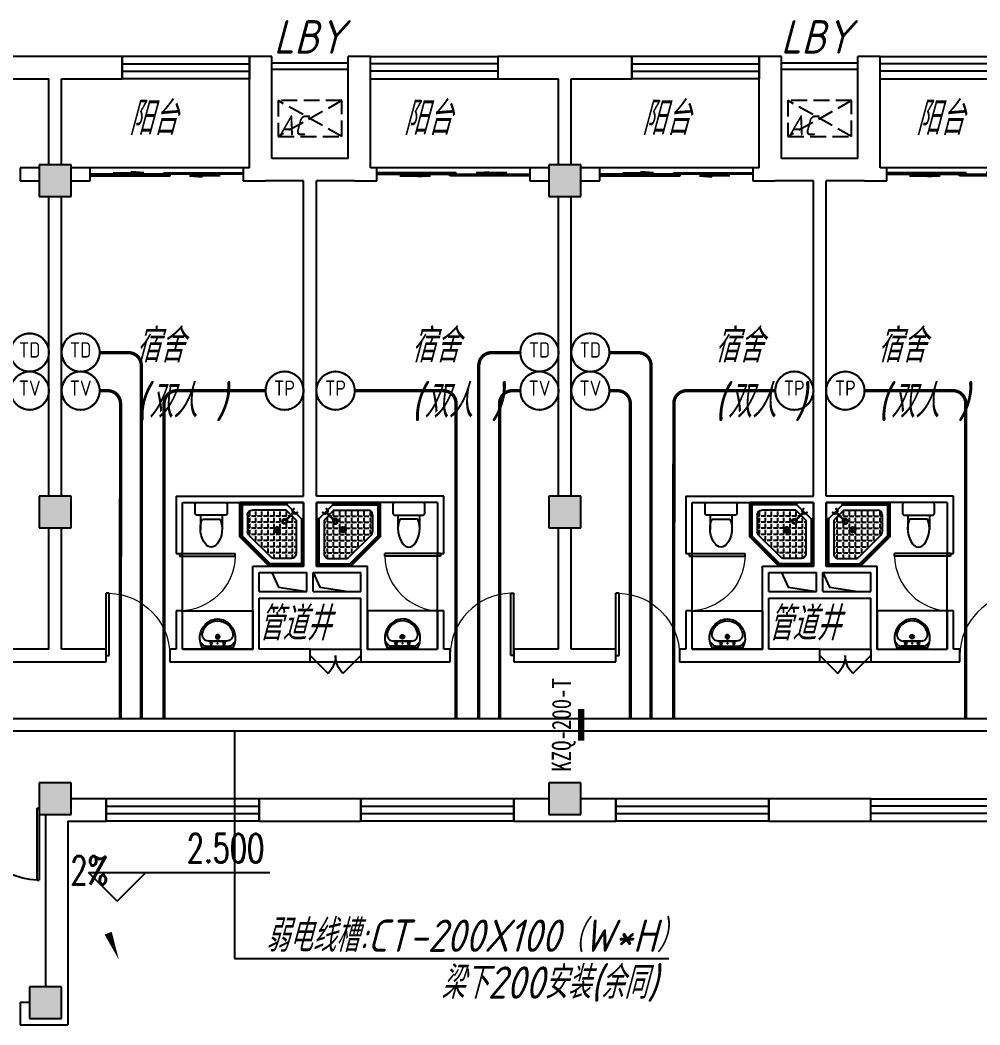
# Model space of a CAD drawing. Extents: x 0 to 2972856, y -1269770 to 0.
# Drawn here: x 2690606 to 2705669, y -1027756 to -1011985 of the extents above; entities that cross this region are included whole.
import ezdxf
from ezdxf.enums import TextEntityAlignment as Align

# ---------------------------------------------------------------- set-up
doc = ezdxf.new("R2010")
doc.units = 0
doc.header["$LTSCALE"] = 1000
doc.header["$PDSIZE"] = 50
doc.linetypes.add('DASH', pattern=[0.35, 0.25, -0.1])
for name, color, linetype in [('1-建筑底图', 8, 'Continuous'), ('CABLETRAY_DIM', 3, 'Continuous'), ('CABLETRAY_PDS', 4, 'Continuous'), ('EQUIP-通讯', 3, 'Continuous'), ('PUB_TEXT', 7, 'Continuous'), ('WIRE-综合布线', 4, 'Continuous'), ('抗震支吊架', 2, 'Continuous'), ('洁具', 251, 'Continuous'), ('空调外机', 251, 'Continuous')]:
    doc.layers.add(name, color=color, linetype=linetype)
doc.styles.add('_TCH_DIM', font='SIMPLEX', dxfattribs={"bigfont": 'GBCBIG'})
doc.styles.add('_TEL_ATTDEF', font='GBENOR', dxfattribs={"width": 0.8, "height": 3, "bigfont": 'GBCBIG'})
doc.styles.add('_TEL_DIM', font='SIMPLEX', dxfattribs={"width": 0.8, "height": 3.5, "bigfont": 'HZTXT'})
doc.styles.add('kzcad', font='', dxfattribs={"width": 0.8})
doc.styles.get("Standard").update_dxf_attribs({"font": 'gbeitc.shx', "bigfont": 'gbcbig.shx'})
doc.styles.get('kzcad').set_extended_font_data('SimSun')
doc.linetypes.add('JIEDI', pattern='A,1.25,-0.25,0.25,-0.25,0.625,["/",Standard,S=0.6,R=0,X=0,Y=-0.3],0.625,-0.25,0.25,-0.25', length=4)

# ---------------------------------------------------------------- blocks, each defined once
blk = doc.blocks.new('$equip$00003204')
at = {"const_width": 0.05}
blk.add_lwpolyline([(0, 0.5, -1), (0, -0.5, -1), (0, 0.5, 0.021884)], format="xyb", dxfattribs=at)
blk.add_circle((0, 0), 0.5)
for p in [(0, 0.5), (-0.5, 0), (0.5, 0), (0, -0.5)]:
    blk.add_point(p)
at = {"color": 7, "style": '_TEL_ATTDEF'}
blk.add_attdef('$TEXT$', text='', height=0.4, dxfattribs=at).set_placement((0, 0), align=Align.MIDDLE_CENTER)
at = {"color": 7, "style": '_TEL_DIM', "flags": 1}
for tag in ['A', 'REMARK']:
    blk.add_attdef(tag, text='', height=0.00002, dxfattribs=at).set_placement((0, 0), align=Align.MIDDLE_CENTER)
blk = doc.blocks.new('$equip$00003209')
at = {"const_width": 0.05}
blk.add_lwpolyline([(0, 0.5, -1), (0, -0.5, -1), (0, 0.5, 0.021884)], format="xyb", dxfattribs=at)
blk.add_circle((0, 0), 0.5)
for p in [(0, 0.5), (-0.5, 0), (0.5, 0), (0, -0.5)]:
    blk.add_point(p)
at = {"color": 7, "style": '_TEL_ATTDEF'}
blk.add_attdef('$TEXT$', text='', height=0.4, dxfattribs=at).set_placement((0, 0), align=Align.MIDDLE_CENTER)
at = {"color": 7, "style": '_TEL_DIM', "flags": 1}
for tag in ['A', 'REMARK']:
    blk.add_attdef(tag, text='', height=0.00002, dxfattribs=at).set_placement((0, 0), align=Align.MIDDLE_CENTER)
blk = doc.blocks.new('$equip$00003208')
at = {"const_width": 0.05}
blk.add_lwpolyline([(0, 0.5, -1), (0, -0.5, -1), (0, 0.5, 0.021884)], format="xyb", dxfattribs=at)
blk.add_circle((0, 0), 0.5)
for p in [(0, 0.5), (-0.5, 0), (0.5, 0), (0, -0.5)]:
    blk.add_point(p)
at = {"color": 7, "style": '_TEL_ATTDEF'}
blk.add_attdef('$TEXT$', text='', height=0.4, dxfattribs=at).set_placement((0, 0), align=Align.MIDDLE_CENTER)
at = {"color": 7, "style": '_TEL_DIM', "flags": 1}
for tag in ['A', 'REMARK']:
    blk.add_attdef(tag, text='', height=0.00002, dxfattribs=at).set_placement((0, 0), align=Align.MIDDLE_CENTER)
blk = doc.blocks.new('1F平面-CAD导入_dwg_Drawing4_t3_dwg_$plan$00001613-474159-1F-927810-1F')
at = {"layer": '洁具'}
for p, q in [((-200, 170), (-430, 170)), ((-30, 250), (-170, 250)), ((-260, -140), (-260, 140)), ((-200, -170), (-200, -220)), ((-170, -250), (-30, -250))]:
    blk.add_line(p, q, dxfattribs=at)
for points in [[(-200, 220), (-200, 170), (-200, -170), (-430, -170)], [(0, -220), (0, 220)]]:
    blk.add_lwpolyline(points, dxfattribs=at)
for centre, radius, start, end in [((-413, -227), 398, 67.4505, 126.6381), ((-170, 220), 30, 90, 180), ((-30, 220), 30, 0, 90), ((-590, 0), 110, 123.4509, 236.5491), ((-413, 227), 398, 233.3619, 292.5495), ((-170, -220), 30, 180, 270), ((-30, -220), 30, 270, 0)]:
    blk.add_arc(centre, radius, start, end, dxfattribs=at)
blk = doc.blocks.new('$lvtry$00000169')
at = {"color": 0}
for p, q in [((259, -36), (259, 0)), ((259, -36), (36, -259)), ((276, -120), (120, -276)), ((144, -151), (291, -298)), ((151, -144), (298, -291)), ((259, -24), (976, -24)), ((259, -36), (964, -36)), ((270, -213), (270, -143)), ((276, -120), (808, -120)), ((366, -213), (366, -143)), ((462, -213), (462, -143)), ((558, -213), (558, -143)), ((655, -213), (655, -143)), ((751, -213), (751, -143)), ((847, -213), (847, -143)), ((964, -36), (976, -24)), ((964, -36), (964, -525)), ((976, -24), (976, -530)), ((36, -259), (0, -259)), ((24, -259), (24, -976)), ((36, -259), (36, -964)), ((120, -276), (120, -808)), ((120, -309), (147, -309)), ((173, -309), (173, -239)), ((173, -309), (243, -309)), ((183, -213), (205, -213)), ((220, -213), (243, -213)), ((270, -213), (340, -213)), ((270, -263), (270, -239)), ((334, -309), (340, -309)), ((366, -213), (436, -213)), ((366, -309), (366, -239)), ((366, -309), (436, -309)), ((462, -213), (532, -213)), ((462, -309), (462, -239)), ((462, -309), (532, -309)), ((558, -213), (628, -213)), ((558, -309), (558, -239)), ((558, -309), (628, -309)), ((655, -213), (725, -213)), ((655, -309), (655, -239)), ((655, -309), (725, -309)), ((751, -213), (821, -213)), ((751, -309), (751, -239)), ((751, -309), (821, -309)), ((847, -213), (880, -213)), ((847, -309), (847, -239)), ((847, -309), (880, -309)), ((880, -192), (880, -460)), ((120, -405), (147, -405)), ((173, -405), (173, -335)), ((173, -405), (243, -405)), ((173, -501), (173, -431)), ((270, -405), (270, -335)), ((270, -405), (340, -405)), ((270, -501), (270, -431)), ((366, -405), (366, -335)), ((366, -405), (379, -405)), ((366, -501), (366, -431)), ((462, -405), (462, -335)), ((462, -405), (532, -405)), ((462, -501), (462, -431)), ((558, -405), (558, -335)), ((558, -405), (628, -405)), ((558, -501), (558, -431)), ((655, -405), (655, -335)), ((655, -405), (725, -405)), ((655, -501), (655, -431)), ((751, -405), (751, -335)), ((751, -405), (821, -405)), ((751, -501), (751, -431)), ((847, -405), (847, -335)), ((847, -405), (880, -405)), ((847, -501), (847, -431)), ((120, -501), (147, -501)), ((120, -598), (147, -598)), ((173, -501), (243, -501)), ((173, -598), (173, -528)), ((173, -598), (243, -598)), ((173, -694), (173, -624)), ((270, -501), (340, -501)), ((270, -598), (270, -528)), ((270, -598), (340, -598)), ((270, -694), (270, -624)), ((366, -501), (436, -501)), ((366, -598), (366, -528)), ((366, -598), (436, -598)), ((366, -694), (366, -624)), ((462, -501), (532, -501)), ((462, -598), (462, -528)), ((462, -598), (532, -598)), ((462, -694), (462, -624)), ((859, -511), (511, -859)), ((964, -525), (525, -964)), ((976, -530), (530, -976)), ((558, -501), (628, -501)), ((558, -598), (558, -528)), ((558, -598), (628, -598)), ((558, -694), (558, -624)), ((655, -501), (725, -501)), ((655, -598), (655, -528)), ((655, -598), (725, -598)), ((655, -694), (655, -624)), ((751, -501), (821, -501)), ((751, -598), (751, -528)), ((751, -598), (773, -598)), ((847, -501), (867, -501)), ((964, -525), (976, -530)), ((120, -694), (147, -694)), ((173, -694), (243, -694)), ((173, -790), (173, -720)), ((270, -694), (340, -694)), ((270, -790), (270, -720)), ((366, -694), (436, -694)), ((366, -790), (366, -720)), ((462, -694), (532, -694)), ((462, -790), (462, -720)), ((558, -694), (628, -694)), ((558, -790), (558, -720)), ((655, -694), (676, -694)), ((120, -790), (147, -790)), ((173, -790), (243, -790)), ((173, -878), (173, -816)), ((192, -880), (460, -880)), ((270, -790), (340, -790)), ((270, -880), (270, -816)), ((366, -790), (436, -790)), ((366, -880), (366, -816)), ((462, -790), (532, -790)), ((462, -880), (462, -816)), ((558, -790), (580, -790)), ((36, -964), (24, -976)), ((24, -976), (530, -976)), ((36, -964), (525, -964)), ((525, -964), (530, -976))]:
    blk.add_line(p, q, dxfattribs=at)
blk.add_lwpolyline([(0, 0), (0, -1000), (540, -1000), (1000, -540), (1000, 0)], close=True)
for points in [[(0, 0), (0, -1000)], [(0, 0), (1000, 0)], [(1000, 0), (1000, -540)], [(190, -136), (178, -148), (162, -132), (174, -121)], [(136, -190), (148, -178), (132, -162), (121, -174)], [(1000, -540), (540, -1000)], [(0, -1000), (540, -1000)]]:
    blk.add_lwpolyline(points, close=True, dxfattribs=at)
for radius in [43.8, 31.1]:
    blk.add_circle((416, -428), radius, dxfattribs=at)
for centre, radius, start, end in [((808, -192), 72, 0, 90), ((296, -296), 40.6, 142.583, 128.4197), ((296, -296), 28.6, 145.828, 125.6599), ((808, -460), 72, 315, 0), ((192, -808), 72, 180, 270), ((460, -808), 72, 270, 315)]:
    blk.add_arc(centre, radius, start, end, dxfattribs=at)
for p in [(103, -156, 0), (156, -102, 0), (416, -428, 0)]:
    blk.add_point(p, dxfattribs=at)
blk = doc.blocks.new('$lvtry$00000178')
at = {"color": 0}
for p, q in [((-238, 0), (238, 0)), ((-214, -36), (-272, -91)), ((-180, -23), (180, -23)), ((-142, -105), (140, -105)), ((140, -105), (-142, -105)), ((216, -37), (268, -91))]:
    blk.add_line(p, q, dxfattribs=at)
blk.add_lwpolyline([(-104, -430, 0.224698), (110, -425, 0.348046), (269, -79), (239, 0), (-241, 0), (-271, -79, 0.356844)], format="xyb", close=True, dxfattribs=at)
for centre, radius in [((-100, -65), 16.3), ((1, -172), 31.6), ((100, -65), 16.3)]:
    blk.add_circle(centre, radius, dxfattribs=at)
at = {"color": 0, "lineweight": 13}
blk.add_circle((1, -172), 23, dxfattribs=at)
at = {"color": 0}
for centre, radius, start, end in [((-142, -205), 100, 90, 190.5602), ((-180, -73), 50, 90, 133.181), ((140, -205), 100, 349.4398, 90), ((180, -73), 50, 44.5607, 90), ((-1, -179), 243, 190.5602, 349.4398)]:
    blk.add_arc(centre, radius, start, end, dxfattribs=at)
for p in [(0, -65), (1, -172)]:
    blk.add_point(p, dxfattribs=at)
blk = doc.blocks.new('A$C70365C93')
at = {"layer": '洁具'}
blk.add_lwpolyline([(-1900, 2300), (-1900, 1700), (-800, 1700), (-800, 2300)], close=True, dxfattribs=at)
blk.add_blockref('$lvtry$00000178', (-1350, 2280), dxfattribs=at)
at = {"layer": '洁具', "rotation": 180}
blk.add_blockref('$lvtry$00000169', (0, 0), dxfattribs=at)
at = {"layer": '洁具', "extrusion": (0, 0, -1), "xscale": -1, "zscale": -1, "rotation": 90}
blk.add_blockref('1F平面-CAD导入_dwg_Drawing4_t3_dwg_$plan$00001613-474159-1F-927810-1F', (1450, 0), dxfattribs=at)
blk = doc.blocks.new('A$Cf5a72a1b')
at = {"layer": '空调外机', "linetype": 'DASH'}
for p, q in [((1000, 563), (0, 0)), ((1000, 0), (0, 563))]:
    blk.add_line(p, q, dxfattribs=at)
blk.add_lwpolyline([(1000, 563), (0, 563), (0, 0), (1000, 0)], close=True, dxfattribs=at)
at = {"layer": 'PUB_TEXT'}
blk.add_text('AC', height=315, dxfattribs=at).set_placement((5, 18))
blk = doc.blocks.new('$WINLIB2D$00000001')
at = {"color": 0}
for points in [[(-0.5, 0.5), (-0.5, -0.5)], [(-0.5, 0.5), (0.5, 0.5)], [(0.5, -0.5), (0.5, 0.5)], [(0.5, 0.1667), (-0.5, 0.1667)], [(0.5, -0.1667), (-0.5, -0.1667)], [(-0.5, -0.5), (0.5, -0.5)]]:
    blk.add_lwpolyline(points, dxfattribs=at)
blk = doc.blocks.new('$DorLib2D$00000131')
at = {"color": 0, "linetype": 'Continuous'}
for p, q in [((0.15, 0.125), (0.2319, 0.1973)), ((0.2319, 0.1973), (0.2319, 0.125)), ((-0.5, 0.125), (-0.5, 0)), ((0.0192, 0.125), (-0.5, 0.125)), ((0.0192, 0), (0.0192, 0.125)), ((0.35, 0.125), (0.15, 0.125)), ((-0.5, 0), (0.0192, 0)), ((-0.024, 0), (0.5, 0)), ((-0.024, -0.125), (-0.024, 0)), ((0.5, 0), (0.5, -0.125)), ((-0.35, -0.125), (-0.15, -0.125)), ((-0.2319, -0.1973), (-0.2319, -0.125)), ((-0.15, -0.125), (-0.2319, -0.1973)), ((0.5, -0.125), (-0.024, -0.125))]:
    blk.add_line(p, q, dxfattribs=at)
blk = doc.blocks.new('$DorLib2D$00000116')
at = {"color": 0}
for p, q in [((-0.5, 0), (-0.146, 0.354)), ((0.5, 0), (0.146, 0.354))]:
    blk.add_line(p, q, dxfattribs=at)
for centre, start, end in [((-0.5, 0), 0, 45), ((0.5, 0), 135, 180)]:
    blk.add_arc(centre, 0.5, start, end, dxfattribs=at)
blk = doc.blocks.new('$DorLib2D$00000001')
for p, q in [((0.45, 0.975), (0.5, 0.975)), ((0.45, 0), (0.45, 0.975)), ((0.5, 0), (0.5, 0.975)), ((0.5, 0), (0.45, 0))]:
    blk.add_line(p, q)
at = {"lineweight": 13}
blk.add_arc((0.475, 0), 0.975, 91.4693, 180, dxfattribs=at)
blk = doc.blocks.new('$DorLib2D$00000225')
at = {"color": 0}
for p, q in [((0.475, -0.001), (0.475, 0.752)), ((0.475, 0.752), (0.5, 0.752)), ((0.5, -0.001), (0.5, 0.752)), ((-0.5, 0), (-0.5, 0.252)), ((-0.475, 0.252), (-0.5, 0.252)), ((-0.475, 0), (-0.475, 0.252)), ((-0.475, 0), (-0.5, 0)), ((0.475, -0.001), (0.5, -0.001))]:
    blk.add_line(p, q, dxfattribs=at)
for centre, radius, start, end in [((0.505, -0.002), 0.755, 92.2493, 179.7238), ((-0.501, 0.003), 0.251, 359.7899, 84.0974)]:
    blk.add_arc(centre, radius, start, end, dxfattribs=at)
blk = doc.blocks.new('1-二层建筑底图')
at = {"layer": '1-建筑底图'}
for points in [[(15450, 75700), (15450, 75200), (15950, 75200), (15950, 75700)], [(23450, 75700), (23450, 75200), (23950, 75200), (23950, 75700)], [(15450, 70500), (15450, 70000), (15950, 70000), (15950, 70500)], [(23450, 70500), (23450, 70000), (23950, 70000), (23950, 70500)], [(15450, 66000), (15450, 65500), (15950, 65500), (15950, 66000)], [(23450, 66000), (23450, 65500), (23950, 65500), (23950, 66000)], [(15300, 62800), (15300, 62300), (15800, 62300), (15800, 62800)]]:
    blk.add_hatch(color=256, dxfattribs=at).paths.add_polyline_path(points)
for p, q in [((15700, 77400), (14650, 77400)), ((16750, 77400), (15700, 77400)), ((16750, 77050), (16750, 77400)), ((19100, 77400), (18750, 77400)), ((18750, 77400), (18750, 77050)), ((19100, 75800), (19100, 77400)), ((20300, 75800), (20300, 77400)), ((20650, 77400), (20300, 77400)), ((20650, 77050), (20650, 77400)), ((23700, 77400), (22650, 77400)), ((22650, 77400), (22650, 77050)), ((24750, 77400), (23700, 77400)), ((24750, 77050), (24750, 77400)), ((27100, 77400), (26750, 77400)), ((26750, 77400), (26750, 77050)), ((27100, 75800), (27100, 77400)), ((28650, 77400), (28300, 77400)), ((28300, 75800), (28300, 77400)), ((28650, 77050), (28650, 77400)), ((14650, 77050), (15600, 77050)), ((15600, 75700), (15600, 77050)), ((15800, 77050), (16750, 77050)), ((15800, 75700), (15800, 77050)), ((18750, 75650), (18750, 77050)), ((20650, 75650), (20650, 77050)), ((22650, 77050), (23600, 77050)), ((23600, 75700), (23600, 77050)), ((23800, 77050), (24750, 77050)), ((23800, 75700), (23800, 77050)), ((26750, 75650), (26750, 77050)), ((28650, 75650), (28650, 77050)), ((15450, 75700), (15450, 75200)), ((15950, 75700), (15450, 75700)), ((15950, 75200), (15950, 75700)), ((19700, 75800), (19100, 75800)), ((20300, 75800), (19700, 75800)), ((23450, 75700), (23450, 75200)), ((23950, 75700), (23450, 75700)), ((23950, 75200), (23950, 75700)), ((27700, 75800), (27100, 75800)), ((28300, 75800), (27700, 75800)), ((15450, 75650), (15150, 75650)), ((15150, 75650), (15150, 75450)), ((16250, 75650), (15950, 75650)), ((16250, 75450), (16250, 75650)), ((18650, 75650), (16250, 75650)), ((18750, 75650), (18650, 75650)), ((18650, 75650), (18650, 75450)), ((20750, 75650), (20650, 75650)), ((23150, 75650), (20750, 75650)), ((20750, 75450), (20750, 75650)), ((23450, 75650), (23150, 75650)), ((23150, 75650), (23150, 75450)), ((24250, 75650), (23950, 75650)), ((24250, 75450), (24250, 75650)), ((26650, 75650), (24250, 75650)), ((26750, 75650), (26650, 75650)), ((26650, 75650), (26650, 75450)), ((28750, 75650), (28650, 75650)), ((31150, 75650), (28750, 75650)), ((28750, 75450), (28750, 75650)), ((15150, 75450), (15450, 75450)), ((15950, 75450), (16250, 75450)), ((18650, 75450), (19000, 75450)), ((19600, 75450), (19000, 75450)), ((19600, 70500), (19600, 75450)), ((20400, 75450), (19800, 75450)), ((19800, 70500), (19800, 75450)), ((20400, 75450), (20750, 75450)), ((23150, 75450), (23450, 75450)), ((23950, 75450), (24250, 75450)), ((26650, 75450), (27000, 75450)), ((27600, 75450), (27000, 75450)), ((27600, 70500), (27600, 75450)), ((28400, 75450), (27800, 75450)), ((27800, 70500), (27800, 75450)), ((28400, 75450), (28750, 75450)), ((15450, 75200), (15950, 75200)), ((15600, 70500), (15600, 75200)), ((15800, 70500), (15800, 75200)), ((23450, 75200), (23950, 75200)), ((23600, 70500), (23600, 75200)), ((23800, 70500), (23800, 75200)), ((15450, 70500), (15450, 70000)), ((15950, 70500), (15450, 70500)), ((15950, 70000), (15950, 70500)), ((17600, 70500), (19600, 70500)), ((17600, 70500), (17600, 69600)), ((21800, 70500), (19800, 70500)), ((21800, 69600), (21800, 70500)), ((23450, 70500), (23450, 70000)), ((23950, 70500), (23450, 70500)), ((23950, 70000), (23950, 70500)), ((25600, 70500), (27600, 70500)), ((25600, 70500), (25600, 69600)), ((29800, 70500), (27800, 70500)), ((29800, 69600), (29800, 70500)), ((17700, 70400), (19600, 70400)), ((17700, 69600), (17700, 70400)), ((19600, 69400), (19600, 70400)), ((19800, 69400), (19800, 70400)), ((21700, 70400), (19800, 70400)), ((21700, 70400), (21700, 69600)), ((25700, 70400), (27600, 70400)), ((25700, 69600), (25700, 70400)), ((27600, 69400), (27600, 70400)), ((27800, 69400), (27800, 70400)), ((29700, 70400), (27800, 70400)), ((29700, 70400), (29700, 69600)), ((15450, 70000), (15950, 70000)), ((15600, 68100), (15600, 70000)), ((15800, 68100), (15800, 70000)), ((23450, 70000), (23950, 70000)), ((23600, 68100), (23600, 70000)), ((23800, 68100), (23800, 70000)), ((17600, 69600), (17700, 69600)), ((17700, 68700), (17700, 69600)), ((21700, 68700), (21700, 69600)), ((21700, 69600), (21800, 69600)), ((25600, 69600), (25700, 69600)), ((25700, 68700), (25700, 69600)), ((29700, 68700), (29700, 69600)), ((29700, 69600), (29800, 69600)), ((18800, 69400), (19600, 69400)), ((18800, 68900), (18800, 69400)), ((19800, 69400), (20600, 69400)), ((20600, 68900), (20600, 69400)), ((26800, 69400), (27600, 69400)), ((26800, 68900), (26800, 69400)), ((27800, 69400), (28600, 69400)), ((28600, 68900), (28600, 69400)), ((18900, 69300), (19650, 69300)), ((18900, 69000), (18900, 69300)), ((19650, 69000), (19650, 69300)), ((19750, 69300), (20500, 69300)), ((19750, 69000), (19750, 69300)), ((20500, 69000), (20500, 69300)), ((26900, 69300), (27650, 69300)), ((26900, 69000), (26900, 69300)), ((27650, 69000), (27650, 69300)), ((27750, 69300), (28500, 69300)), ((27750, 69000), (27750, 69300)), ((28500, 69000), (28500, 69300)), ((18900, 69000), (19650, 69000)), ((19750, 69000), (20500, 69000)), ((26900, 69000), (27650, 69000)), ((27750, 69000), (28500, 69000)), ((18800, 68100), (18800, 68900)), ((18900, 68900), (19700, 68900)), ((18900, 68100), (18900, 68900)), ((19700, 68900), (20500, 68900)), ((20500, 68100), (20500, 68900)), ((20600, 68100), (20600, 68900)), ((26800, 68100), (26800, 68900)), ((26900, 68900), (27700, 68900)), ((26900, 68100), (26900, 68900)), ((27700, 68900), (28500, 68900)), ((28500, 68100), (28500, 68900)), ((28600, 68100), (28600, 68900)), ((17700, 68700), (17600, 68700)), ((17600, 68700), (17600, 68100)), ((17700, 68100), (17700, 68700)), ((21800, 68700), (21700, 68700)), ((21700, 68700), (21700, 68100)), ((21800, 68100), (21800, 68700)), ((25700, 68700), (25600, 68700)), ((25600, 68700), (25600, 68100)), ((25700, 68100), (25700, 68700)), ((29800, 68700), (29700, 68700)), ((29700, 68700), (29700, 68100)), ((29800, 68100), (29800, 68700)), ((15600, 68100), (14900, 68100)), ((16500, 68100), (15800, 68100)), ((16500, 67900), (16500, 68100)), ((17600, 68100), (17500, 68100)), ((17500, 68100), (17500, 67900)), ((17700, 68100), (18800, 68100)), ((19700, 68100), (18900, 68100)), ((19700, 68100), (20500, 68100)), ((19700, 67900), (19700, 68100)), ((20500, 68100), (20500, 67900)), ((20600, 68100), (21700, 68100)), ((21900, 68100), (21800, 68100)), ((21900, 67900), (21900, 68100)), ((23600, 68100), (22900, 68100)), ((22900, 68100), (22900, 67900)), ((24500, 68100), (23800, 68100)), ((24500, 67900), (24500, 68100)), ((25600, 68100), (25500, 68100)), ((25500, 68100), (25500, 67900)), ((25700, 68100), (26800, 68100)), ((27700, 68100), (26900, 68100)), ((27700, 68100), (28500, 68100)), ((27700, 67900), (27700, 68100)), ((28500, 68100), (28500, 67900)), ((28600, 68100), (29700, 68100)), ((29900, 68100), (29800, 68100)), ((29900, 67900), (29900, 68100)), ((14900, 67900), (15700, 67900)), ((15700, 67900), (16500, 67900)), ((17500, 67900), (17600, 67900)), ((17600, 67900), (18800, 67900)), ((18800, 67900), (19700, 67900)), ((19700, 67900), (20500, 67900)), ((20500, 67900), (20600, 67900)), ((20600, 67900), (21800, 67900)), ((21800, 67900), (21900, 67900)), ((22900, 67900), (23700, 67900)), ((23700, 67900), (24500, 67900)), ((25500, 67900), (25600, 67900)), ((25600, 67900), (26800, 67900)), ((26800, 67900), (27700, 67900)), ((27700, 67900), (28500, 67900)), ((28500, 67900), (28600, 67900)), ((28600, 67900), (29800, 67900)), ((29800, 67900), (29900, 67900)), ((15450, 66000), (15450, 65500)), ((15950, 66000), (15450, 66000)), ((15950, 65500), (15950, 66000)), ((23450, 66000), (23450, 65500)), ((23950, 66000), (23450, 66000)), ((23950, 65500), (23950, 66000)), ((16500, 65750), (15950, 65750)), ((16500, 65400), (16500, 65750)), ((20500, 65750), (18900, 65750)), ((18900, 65750), (18900, 65400)), ((20500, 65400), (20500, 65750)), ((23450, 65750), (22900, 65750)), ((22900, 65750), (22900, 65400)), ((24500, 65750), (23950, 65750)), ((24500, 65400), (24500, 65750)), ((28500, 65750), (26900, 65750)), ((26900, 65750), (26900, 65400)), ((28500, 65400), (28500, 65750)), ((15450, 65500), (15950, 65500)), ((15550, 65500), (15550, 62800)), ((23450, 65500), (23950, 65500)), ((15900, 65400), (16500, 65400)), ((15900, 65400), (15900, 62200)), ((18900, 65400), (20500, 65400)), ((22900, 65400), (23700, 65400)), ((23700, 65400), (24500, 65400)), ((26900, 65400), (28500, 65400)), ((16671.7, 64143), (16221.7, 64593)), ((16221.7, 64593), (19071.7, 64593)), ((16671.7, 64143), (17121.7, 64593)), ((15300, 62800), (15300, 62300)), ((15800, 62800), (15300, 62800)), ((15800, 62300), (15800, 62800)), ((15300, 62550), (15150, 62550)), ((15150, 62550), (15150, 62200)), ((15300, 62300), (15800, 62300)), ((15150, 62200), (15900, 62200))]:
    blk.add_line(p, q, dxfattribs=at)
for points in [[(19100, 77300), (20300, 77300)], [(27100, 77300), (28300, 77300)], [(19100, 77200), (20300, 77200)], [(27100, 77200), (28300, 77200)], [(19100, 69300), (19203.6, 69069.7), (19650, 69000)], [(19750, 69300), (19853.6, 69069.7), (20300, 69000)], [(27100, 69300), (27203.6, 69069.7), (27650, 69000)], [(27750, 69300), (27853.6, 69069.7), (28300, 69000)]]:
    blk.add_lwpolyline(points, dxfattribs=at)
blk.add_lwpolyline([(16283.5, 64256.5, 0, 0, 0), (16700.1, 63222.5, 0, 120, 0), (16532, 63639.9, 0, 0, 0)], format="xyseb", dxfattribs=at)
for name, p, xscale, yscale, zscale, rotation in [('$WINLIB2D$00000001', (17750, 77225), 2000, 350, 2000, 180.0000000000061), ('$WINLIB2D$00000001', (21650, 77225), -2000, 350, -2000, 179.9999999999959), ('$WINLIB2D$00000001', (25750, 77225), 2000, 350, 2000, 180.000000000002), ('$WINLIB2D$00000001', (29650, 77225), -2000, 350, -2000, 180), ('$DorLib2D$00000131', (17450, 75550), 2400, -200, 2400, 180), ('$DorLib2D$00000131', (21950, 75550), -2400, -200, -2400, 180), ('$DorLib2D$00000131', (25450, 75550), 2400, -200, 2400, 180), ('$DorLib2D$00000131', (29950, 75550), -2400, -200, -2400, 180), ('$DorLib2D$00000001', (17650, 69150), 900, -900, 900, 90), ('$DorLib2D$00000001', (21750, 69150), 900, 900, 900, 90), ('$DorLib2D$00000001', (25650, 69150), 900, -900, 900, 90), ('$DorLib2D$00000001', (29750, 69150), 900, 900, 900, 90), ('$WINLIB2D$00000001', (17700, 65575), -2400, -350, -2400, 359.9999999999812), ('$WINLIB2D$00000001', (21700, 65575), -2400, -350, -2400, 359.9999999999812), ('$WINLIB2D$00000001', (25700, 65575), -2400, -350, -2400, 359.9999999999807), ('$WINLIB2D$00000001', (29700, 65575), 2400, -350, 2400, 359.9999999999808), ('$DorLib2D$00000225', (14700, 65600), -1500, 1500, 200, 180.0000000000005)]:
    blk.add_blockref(name, p, dxfattribs=dict(at, xscale=xscale, yscale=yscale, zscale=zscale, rotation=rotation))
for p in [(19200.5, 76143.8), (27200.5, 76143.8)]:
    blk.add_blockref('A$Cf5a72a1b', p, dxfattribs=at)
at = {"layer": '1-建筑底图', "xscale": -1, "rotation": 180}
for p in [(19600, 70400), (27600, 70400)]:
    blk.add_blockref('A$C70365C93', p, dxfattribs=at)
at = {"layer": '1-建筑底图', "rotation": 180}
for p in [(19800, 70400), (27800, 70400)]:
    blk.add_blockref('A$C70365C93', p, dxfattribs=at)
at = {"layer": '1-建筑底图'}
for name, p, xscale, yscale, zscale in [('$DorLib2D$00000001', (17000, 68000), -1000, 1000, -1000), ('$DorLib2D$00000001', (22400, 68000), 1000, 1000, 1000), ('$DorLib2D$00000001', (25000, 68000), -1000, 1000, -1000), ('$DorLib2D$00000001', (30400, 68000), 1000, 1000, 1000), ('$DorLib2D$00000116', (20100, 68000), 800, -800, 200), ('$DorLib2D$00000116', (28100, 68000), 800, -800, 200)]:
    blk.add_blockref(name, p, dxfattribs=dict(at, xscale=xscale, yscale=yscale, zscale=zscale))
for s, p in [('LBY', (19130.1, 77445.1)), ('LBY', (27087.7, 77445.1)), ('阳台', (16853.7, 76168.1)), ('阳台', (21164.3, 76168.1)), ('阳台', (24903.3, 76168.1)), ('阳台', (29204, 76168.1)), ('宿舍', (16961.4, 72600.3)), ('宿舍', (21283.6, 72600.3)), ('宿舍', (26045.4, 72600.3)), ('宿舍', (28604.1, 72600.3)), ('(', (16961.4, 71728.2)), ('双人', (17171.4, 71728.2)), (')', (18221.4, 71728.2)), ('(', (21283.6, 71728.2)), ('双人', (21493.6, 71728.2)), (')', (22543.6, 71728.2)), ('(', (26045.4, 71728.2)), ('双人', (26255.4, 71728.2)), (')', (27305.4, 71728.2)), ('(', (28604.1, 71728.2)), ('双人', (28814.1, 71728.2)), (')', (29864.1, 71728.2)), ('管道井', (18885.3, 68237)), ('管道井', (26885.3, 68237))]:
    blk.add_text(s, height=525, dxfattribs=at).set_placement(p)
at = {"layer": '1-建筑底图', "color": 7, "style": '_TCH_DIM', "width": 0.705882}
for s, p in [('2.500', (17766.7, 64750.5)), ('2%', (15939.7, 64402.6))]:
    blk.add_text(s, height=446.25, dxfattribs=at).set_placement(p)

msp = doc.modelspace()

# ---------------------------------------------------------------- linework, layer by layer
at = {"layer": 'CABLETRAY_DIM', "linetype": 'ByBlock'}
for p, q in [((2693973, -1023147), (2693973, -1026714)), ((2693973, -1026714), (2700788, -1026714))]:
    msp.add_line(p, q, dxfattribs=at)
at = {"layer": 'CABLETRAY_PDS', "linetype": 'ByBlock'}
for p, q in [((2684619, -1022947), (2771300, -1022947)), ((2771300, -1023147), (2684619, -1023147))]:
    msp.add_line(p, q, dxfattribs=at)
at = {"layer": 'WIRE-综合布线', "linetype": 'Continuous', "const_width": 52.5}
for points in [[(2691856, -1017205), (2692308, -1017205, -0.414214), (2692508, -1017405), (2692507, -1022947)], [(2698457, -1017205), (2698005, -1017205, 0.414214), (2697805, -1017405), (2697804, -1022947)], [(2699856, -1017205), (2700308, -1017205, -0.414214), (2700508, -1017405), (2700507, -1022947)], [(2691856, -1017802), (2691982, -1017802, -0.414214), (2692182, -1018002), (2692181, -1022947)], [(2692865, -1022947), (2692866, -1018002, -0.414214), (2693066, -1017802), (2694456, -1017802)], [(2697447, -1022947), (2697448, -1018002, 0.414214), (2697248, -1017802), (2695857, -1017802)], [(2698457, -1017802), (2698331, -1017802, 0.414214), (2698131, -1018002), (2698130, -1022947)], [(2699856, -1017802), (2699982, -1017802, -0.414214), (2700182, -1018002), (2700181, -1022947)], [(2700865, -1022947), (2700866, -1018002, -0.414214), (2701066, -1017802), (2702456, -1017802)], [(2705447, -1022947), (2705448, -1018002, 0.414214), (2705248, -1017802), (2703857, -1017802)]]:
    msp.add_lwpolyline(points, format="xyb", dxfattribs=at)
at = {"layer": '抗震支吊架', "color": 2, "const_width": 100}
msp.add_lwpolyline([(2699411, -1023297), (2699411, -1022797)], dxfattribs=at)

# ---------------------------------------------------------------- block references
at = {"layer": '1-建筑底图', "linetype": 'ByBlock'}
msp.add_blockref('1-二层建筑底图', (2675456, -1089956), dxfattribs=at)
msp.add_blockref('1-二层建筑底图', (2675456, -1089956), dxfattribs=at)
at = {"layer": 'EQUIP-通讯', "linetype": 'JIEDI'}
ref = msp.add_blockref('$equip$00003209', (2690757, -1017202), dxfattribs=dict(at, xscale=600, yscale=600, zscale=600, rotation=180))
ref.add_attrib('$TEXT$', 'TD', dxfattribs={"layer": '0', "color": 7, "height": 240, "style": '_TEL_ATTDEF'}).set_placement((2690757, -1017162), align=Align.MIDDLE_CENTER)
ref = msp.add_blockref('$equip$00003209', (2691556, -1017202), dxfattribs=dict(at, xscale=-600, yscale=600, zscale=600, rotation=180))
ref.add_attrib('$TEXT$', 'TD', dxfattribs={"layer": '0', "color": 7, "height": 240, "style": '_TEL_ATTDEF'}).set_placement((2691556, -1017162), align=Align.MIDDLE_CENTER)
ref = msp.add_blockref('$equip$00003209', (2698757, -1017202), dxfattribs=dict(at, xscale=600, yscale=600, zscale=600, rotation=180))
ref.add_attrib('$TEXT$', 'TD', dxfattribs={"layer": '0', "color": 7, "height": 240, "style": '_TEL_ATTDEF'}).set_placement((2698757, -1017162), align=Align.MIDDLE_CENTER)
ref = msp.add_blockref('$equip$00003209', (2699556, -1017202), dxfattribs=dict(at, xscale=-600, yscale=600, zscale=600, rotation=180))
ref.add_attrib('$TEXT$', 'TD', dxfattribs={"layer": '0', "color": 7, "height": 240, "style": '_TEL_ATTDEF'}).set_placement((2699556, -1017162), align=Align.MIDDLE_CENTER)
ref = msp.add_blockref('$equip$00003204', (2690757, -1017802), dxfattribs=dict(at, xscale=600, yscale=600, zscale=600, rotation=180))
ref.add_attrib('$TEXT$', 'TV', dxfattribs={"layer": '0', "color": 7, "height": 240, "style": '_TEL_ATTDEF'}).set_placement((2690757, -1017762), align=Align.MIDDLE_CENTER)
ref = msp.add_blockref('$equip$00003204', (2691556, -1017802), dxfattribs=dict(at, xscale=-600, yscale=600, zscale=600, rotation=180))
ref.add_attrib('$TEXT$', 'TV', dxfattribs={"layer": '0', "color": 7, "height": 240, "style": '_TEL_ATTDEF'}).set_placement((2691556, -1017762), align=Align.MIDDLE_CENTER)
ref = msp.add_blockref('$equip$00003208', (2694756, -1017802), dxfattribs=dict(at, xscale=-600, yscale=600, zscale=600, rotation=180))
ref.add_attrib('$TEXT$', 'TP', dxfattribs={"layer": '0', "color": 7, "height": 240, "style": '_TEL_ATTDEF'}).set_placement((2694756, -1017762), align=Align.MIDDLE_CENTER)
ref = msp.add_blockref('$equip$00003208', (2695557, -1017802), dxfattribs=dict(at, xscale=600, yscale=600, zscale=600, rotation=180))
ref.add_attrib('$TEXT$', 'TP', dxfattribs={"layer": '0', "color": 7, "height": 240, "style": '_TEL_ATTDEF'}).set_placement((2695557, -1017762), align=Align.MIDDLE_CENTER)
ref = msp.add_blockref('$equip$00003204', (2698757, -1017802), dxfattribs=dict(at, xscale=600, yscale=600, zscale=600, rotation=180))
ref.add_attrib('$TEXT$', 'TV', dxfattribs={"layer": '0', "color": 7, "height": 240, "style": '_TEL_ATTDEF'}).set_placement((2698757, -1017762), align=Align.MIDDLE_CENTER)
ref = msp.add_blockref('$equip$00003204', (2699556, -1017802), dxfattribs=dict(at, xscale=-600, yscale=600, zscale=600, rotation=180))
ref.add_attrib('$TEXT$', 'TV', dxfattribs={"layer": '0', "color": 7, "height": 240, "style": '_TEL_ATTDEF'}).set_placement((2699556, -1017762), align=Align.MIDDLE_CENTER)
ref = msp.add_blockref('$equip$00003208', (2702756, -1017802), dxfattribs=dict(at, xscale=-600, yscale=600, zscale=600, rotation=180))
ref.add_attrib('$TEXT$', 'TP', dxfattribs={"layer": '0', "color": 7, "height": 240, "style": '_TEL_ATTDEF'}).set_placement((2702756, -1017762), align=Align.MIDDLE_CENTER)
ref = msp.add_blockref('$equip$00003208', (2703557, -1017802), dxfattribs=dict(at, xscale=600, yscale=600, zscale=600, rotation=180))
ref.add_attrib('$TEXT$', 'TP', dxfattribs={"layer": '0', "color": 7, "height": 240, "style": '_TEL_ATTDEF'}).set_placement((2703557, -1017762), align=Align.MIDDLE_CENTER)

# ---------------------------------------------------------------- texts
at = {"layer": 'CABLETRAY_DIM', "color": 7, "linetype": 'ByBlock'}
for s, p in [('弱电线槽:CT-200X100（W*H）', (2694460, -1026609)), ('梁下200安装(余同) ', (2697213, -1027344))]:
    msp.add_text(s, height=506.38, dxfattribs=at).set_placement(p)
at = {"layer": '抗震支吊架', "color": 2, "style": 'kzcad', "width": 0.8}
msp.add_text('KZQ-200-T', height=300, rotation=89.8854, dxfattribs=at).set_placement((2699251, -1023047), align=Align.CENTER)

doc.saveas('drawing.dxf')
